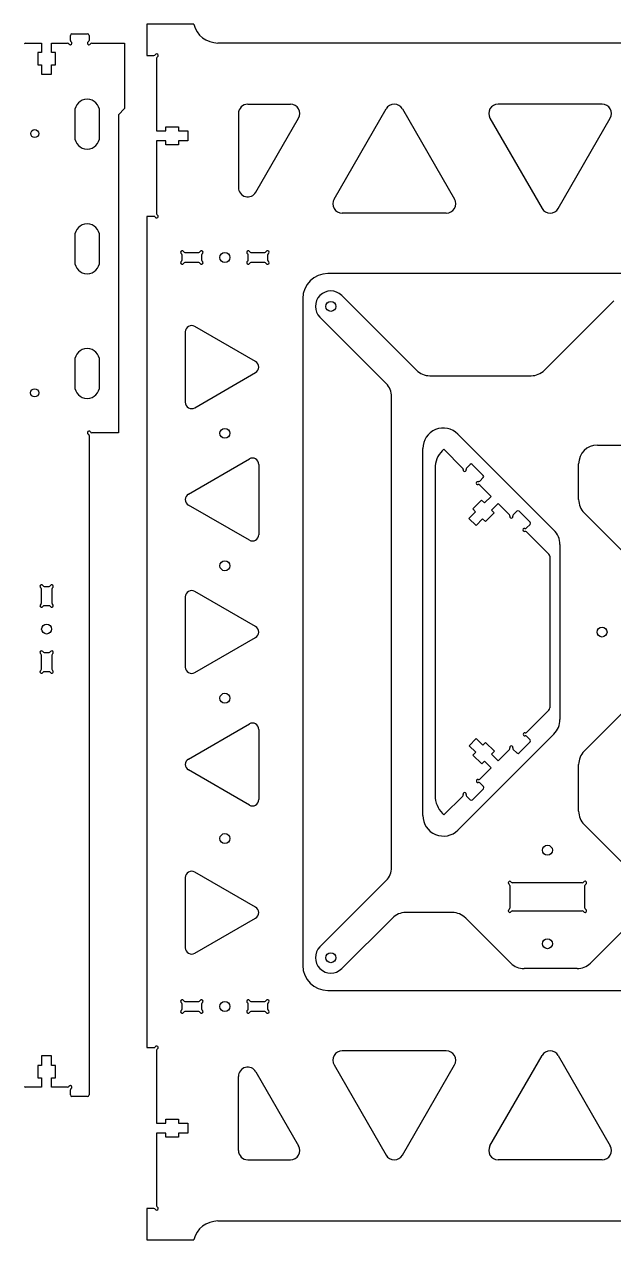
# Model space of a CAD drawing. Extents: x 0 to 1017, y 0 to 753.
# Drawn here: x 607.3 to 796.4, y 362.9 to 752.9 of the extents above; entities that cross this region are included whole.
import ezdxf

# ---------------------------------------------------------------- set-up
doc = ezdxf.new("R2010")
doc.units = 0
doc.header["$MEASUREMENT"] = 0
doc.layers.get('0').update_dxf_attribs({"linetype": 'CONTINUOUS'})
doc.layers.add('WHITE', color=7, linetype='CONTINUOUS')

msp = doc.modelspace()

# ---------------------------------------------------------------- linework, layer by layer
at = {"linetype": 'ByBlock'}
for p, q in [((678.9965, 727.28341), (692.69751, 727.28341)), ((675.9965, 724.28341), (675.99649, 700.55256)), ((737.38442, 640.15884), (769.91307, 640.15884)), ((739.07478, 610.4393), (739.11016, 505.37916)), ((775.85399, 582.24028), (775.86938, 533.60646)), ((675.9965, 391.57276), (675.99649, 415.30361)), ((678.9965, 388.57276), (692.69751, 388.57276))]:
    msp.add_line(p, q, dxfattribs=at)
for centre, radius, start, end in [((678.9965, 724.28341), 3, 90, 179.9999992), ((678.99649, 700.55256), 3, 179.9999992, 330.0000004), ((737.38442, 646.15884), 6, 225, 270), ((769.91307, 646.15884), 6, 270, 314.9999992), ((774.85428, 582.21615), 1, 1.3829145, 45), ((774.86967, 533.58232), 1, 314.9999837, 1.3829145), ((678.99649, 415.30361), 3, 29.9999996, 180.0000008), ((678.9965, 391.57276), 3, 180.0000008, 270)]:
    msp.add_arc(centre, radius, start, end, dxfattribs=at)
at = {"layer": 'WHITE', "linetype": 'Continuous'}
for p, q in [((661.65763, 752.92808), (646.65761, 752.92808)), ((646.65761, 752.92808), (646.65761, 742.92809)), ((622.07912, 747.74258), (622.07912, 749.37661)), ((622.57912, 749.87661), (627.57912, 749.87661)), ((628.07912, 749.37661), (628.07912, 747.74259)), ((607.74512, 746.87656), (612.87909, 746.87656)), ((612.87909, 746.87656), (612.87909, 743.87659)), ((616.0791, 743.87659), (616.0791, 746.87656)), ((616.0791, 746.87656), (621.21309, 746.87656)), ((628.94514, 746.87656), (639.4791, 746.87656)), ((639.4791, 746.87656), (639.4791, 725.87659)), ((952.56164, 746.92808), (669.40358, 746.92808)), ((612.87909, 743.87659), (611.60409, 743.87659)), ((611.60409, 743.87659), (611.60409, 739.87656)), ((617.35409, 743.87659), (616.0791, 743.87659)), ((617.35409, 739.87656), (617.35409, 743.87659)), ((646.65761, 742.92809), (648.89163, 742.92809)), ((649.75766, 742.06206), (649.75766, 718.70309)), ((611.60409, 739.87656), (612.87909, 739.87656)), ((612.87909, 739.87656), (612.87909, 736.87656)), ((616.0791, 736.87656), (616.0791, 739.87656)), ((616.0791, 739.87656), (617.35409, 739.87656)), ((612.87909, 736.87656), (616.0791, 736.87656)), ((639.4791, 725.87659), (637.4791, 723.87659)), ((706.69646, 696.85641), (723.39747, 725.78341)), ((728.59363, 725.78341), (745.29464, 696.85641)), ((792.69751, 727.28341), (759.29548, 727.28341)), ((623.4791, 724.87659), (623.4791, 716.87659)), ((631.4791, 716.87659), (631.4791, 724.87659)), ((637.4791, 723.87659), (637.4791, 621.87659)), ((681.59457, 699.05256), (695.29558, 722.78341)), ((756.69741, 722.78341), (773.39842, 693.85641)), ((778.59457, 693.85641), (795.29558, 722.78341)), ((649.75766, 718.70309), (652.75763, 718.70309)), ((652.75763, 718.70309), (652.75763, 719.97809)), ((652.75763, 719.97809), (656.75766, 719.97809)), ((656.75766, 719.97809), (656.75766, 718.70309)), ((656.75766, 718.70309), (659.75766, 718.70309)), ((659.75766, 718.70309), (659.75766, 715.50308)), ((652.75763, 715.50308), (649.75766, 715.50308)), ((649.75766, 715.50308), (649.75766, 692.14411)), ((652.75763, 714.22809), (652.75763, 715.50308)), ((656.75766, 714.22809), (652.75763, 714.22809)), ((659.75766, 715.50308), (656.75766, 715.50308)), ((656.75766, 715.50308), (656.75766, 714.22809)), ((648.89163, 691.27808), (646.65761, 691.27808)), ((646.65761, 691.27808), (646.65761, 424.57809)), ((742.69656, 692.35641), (709.29454, 692.35641)), ((623.4791, 684.87659), (623.4791, 676.87659)), ((631.4791, 676.87659), (631.4791, 684.87659)), ((657.9576, 677.31915), (657.95761, 678.88702)), ((658.82363, 679.75305), (663.29158, 679.75305)), ((664.15761, 678.88702), (664.15761, 677.31915)), ((679.1576, 677.31915), (679.15761, 678.88702)), ((680.02363, 679.75305), (684.49158, 679.75305)), ((685.35761, 678.88702), (685.35761, 677.31915)), ((663.29158, 676.45313), (658.82363, 676.45313)), ((684.49158, 676.45313), (680.02363, 676.45313)), ((975.55239, 672.92809), (704.65761, 672.92809)), ((696.65762, 664.92809), (696.65762, 450.92808)), ((709.14874, 665.90923), (733.14178, 641.9162)), ((774.15571, 641.9162), (796.39138, 664.15187)), ((681.52822, 644.68175), (662.0025, 655.95493)), ((723.39138, 637.66659), (702.14874, 658.90924)), ((658.965, 654.20123), (658.965, 631.65486)), ((623.4791, 644.87659), (623.4791, 636.87659)), ((631.4791, 636.87659), (631.4791, 644.87659)), ((662.0025, 629.90116), (681.52822, 641.17435)), ((725.14874, 482.39451), (725.14874, 633.42395)), ((628.07912, 621.01056), (628.07912, 409.37651)), ((637.4791, 621.87659), (628.94514, 621.87659)), ((746.41564, 621.44233), (777.21564, 590.64233)), ((735.14873, 499.04304), (735.14873, 616.77542)), ((741.41793, 616.09615), (741.90321, 616.58143)), ((741.90321, 616.58143), (747.93764, 610.547)), ((791.14874, 617.90923), (829.14874, 617.90923)), ((659.9775, 602.18177), (679.50322, 613.45495)), ((682.54072, 611.70125), (682.54072, 589.15488)), ((749.16238, 610.547), (750.31781, 611.70244)), ((751.02492, 611.70244), (754.56045, 608.1669)), ((785.14874, 600.39451), (785.14874, 611.90923)), ((754.56045, 607.4598), (753.40502, 606.30437)), ((753.40502, 605.07962), (757.03529, 601.44935)), ((757.03529, 601.44935), (754.91399, 599.32805)), ((679.50322, 587.40118), (659.9775, 598.67436)), ((754.01243, 600.22961), (751.18398, 597.40116)), ((751.18398, 597.40116), (752.08554, 596.49961)), ((754.91399, 599.32805), (754.01243, 600.22961)), ((757.17674, 597.0653), (759.29804, 599.1866)), ((758.0783, 596.16375), (757.17674, 597.0653)), ((759.29804, 599.1866), (762.9283, 595.55634)), ((764.15305, 595.55634), (765.30848, 596.71177)), ((766.01558, 596.71177), (769.55112, 593.17624)), ((752.08554, 596.49961), (749.96422, 594.37829)), ((749.96422, 594.37829), (752.22697, 592.11553)), ((752.22697, 592.11553), (754.34829, 594.23686)), ((754.34829, 594.23686), (755.24985, 593.3353)), ((755.24985, 593.3353), (758.0783, 596.16375)), ((803.39138, 579.66659), (786.9061, 596.15187)), ((769.55112, 592.46913), (768.39568, 591.3137)), ((768.39569, 590.08895), (775.56139, 582.92325)), ((779.14874, 585.97542), (779.14874, 529.84304)), ((612.82913, 567.24266), (612.82914, 571.71061)), ((613.69516, 572.57664), (615.26303, 572.57664)), ((616.12906, 571.71061), (616.12906, 567.24266)), ((681.52822, 559.6732), (662.0025, 570.94638)), ((615.26303, 566.37663), (613.69516, 566.37664)), ((658.965, 569.19268), (658.965, 546.64632)), ((662.0025, 544.89261), (681.52822, 556.1658)), ((612.82913, 546.04266), (612.82914, 550.51061)), ((613.69516, 551.37664), (615.26303, 551.37664)), ((616.12906, 550.51061), (616.12906, 546.04266)), ((615.26303, 545.17663), (613.69516, 545.17664)), ((786.9061, 519.66659), (803.39138, 536.15187)), ((775.57678, 532.87521), (768.43107, 525.72951)), ((659.9775, 517.17322), (679.50322, 528.4464)), ((682.54072, 526.6927), (682.54072, 504.14633)), ((777.21564, 525.17614), (746.41564, 494.37614)), ((752.26235, 523.70293), (749.9996, 521.44018)), ((754.38367, 521.58161), (752.26235, 523.70293)), ((769.5865, 522.64223), (766.05097, 519.1067)), ((768.43107, 524.50476), (769.5865, 523.34934)), ((749.9996, 521.44018), (752.12092, 519.31886)), ((752.12092, 519.31886), (751.21937, 518.4173)), ((755.28523, 522.48317), (754.38367, 521.58161)), ((758.11368, 519.65472), (755.28523, 522.48317)), ((757.21212, 518.75316), (758.11368, 519.65472)), ((759.33342, 516.63186), (757.21212, 518.75316)), ((762.96369, 520.26213), (759.33342, 516.63186)), ((765.34387, 519.1067), (764.18843, 520.26213)), ((751.21937, 518.4173), (754.04781, 515.58886)), ((754.04781, 515.58886), (754.94937, 516.49041)), ((754.94937, 516.49041), (757.07067, 514.36911)), ((785.14874, 500.39451), (785.14874, 515.42395)), ((679.50322, 502.39263), (659.9775, 513.66582)), ((757.07067, 514.36911), (753.4404, 510.73885)), ((754.59584, 507.65157), (751.06031, 504.11603)), ((753.44041, 509.5141), (754.59584, 508.35867)), ((747.97302, 505.27146), (741.93859, 499.23703)), ((750.3532, 504.11603), (749.19777, 505.27147)), ((741.93859, 499.23703), (741.45331, 499.72231)), ((803.39138, 479.66659), (786.9061, 496.15187)), ((681.52822, 469.62683), (662.0025, 480.90002)), ((658.965, 479.14632), (658.965, 456.59995)), ((702.14874, 456.90923), (723.39138, 478.15187)), ((763.07902, 476.57595), (763.07902, 469.30799)), ((786.313, 477.44197), (763.94505, 477.44197)), ((787.17902, 469.30799), (787.17902, 476.57595)), ((763.94505, 468.44196), (786.313, 468.44196)), ((662.0025, 454.84625), (681.52822, 466.11943)), ((725.39139, 466.15187), (709.14874, 449.90923)), ((744.66346, 467.90923), (729.63402, 467.90923)), ((763.39138, 451.66659), (748.9061, 466.15187)), ((803.39138, 466.15187), (788.9061, 451.66659)), ((784.66346, 449.90923), (767.63402, 449.90923)), ((704.65761, 442.92808), (975.55234, 442.92808)), ((657.9576, 436.96915), (657.95761, 438.53702)), ((658.82363, 439.40305), (663.29158, 439.40305)), ((664.15761, 438.53702), (664.15761, 436.96915)), ((679.1576, 436.96915), (679.15761, 438.53702)), ((680.02363, 439.40305), (684.49158, 439.40305)), ((685.35761, 438.53702), (685.35761, 436.96915)), ((663.29158, 436.10312), (658.82363, 436.10313)), ((684.49158, 436.10312), (680.02363, 436.10313)), ((616.0791, 421.87656), (612.87909, 421.87656)), ((612.87909, 421.87656), (612.87909, 418.87656)), ((616.0791, 418.87656), (616.0791, 421.87656)), ((646.65761, 424.57809), (648.89163, 424.57809)), ((649.75766, 423.71206), (649.75766, 400.35309)), ((742.69656, 423.49976), (709.29454, 423.49976)), ((756.69741, 393.07276), (773.39842, 421.99976)), ((778.59457, 421.99976), (795.29558, 393.07276)), ((612.87909, 418.87656), (611.60409, 418.87656)), ((611.60409, 418.87656), (611.60409, 414.87653)), ((617.35409, 418.87656), (616.0791, 418.87656)), ((617.35409, 414.87653), (617.35409, 418.87656)), ((706.69646, 418.99976), (723.39747, 390.07276)), ((728.59363, 390.07276), (745.29464, 418.99976)), ((611.60409, 414.87653), (612.87909, 414.87653)), ((612.87909, 414.87653), (612.87909, 411.87656)), ((616.0791, 411.87656), (616.0791, 414.87653)), ((616.0791, 414.87653), (617.35409, 414.87653)), ((681.59457, 416.80361), (695.29558, 393.07276)), ((612.87909, 411.87656), (607.74512, 411.87656)), ((621.21309, 411.87656), (616.0791, 411.87656)), ((622.07912, 409.37651), (622.07912, 411.01053)), ((627.57912, 408.87651), (622.57912, 408.87651)), ((649.75766, 400.35309), (652.75763, 400.35309)), ((652.75763, 400.35309), (652.75763, 401.62808)), ((652.75763, 401.62808), (656.75766, 401.62808)), ((656.75766, 401.62808), (656.75766, 400.35309)), ((656.75766, 400.35309), (659.75766, 400.35309)), ((659.75766, 400.35309), (659.75766, 397.15308)), ((652.75763, 397.15308), (649.75766, 397.15308)), ((649.75766, 397.15308), (649.75766, 373.79411)), ((652.75763, 395.87808), (652.75763, 397.15308)), ((656.75766, 395.87808), (652.75763, 395.87808)), ((659.75766, 397.15308), (656.75766, 397.15308)), ((656.75766, 397.15308), (656.75766, 395.87808)), ((792.69751, 388.57276), (759.29548, 388.57276)), ((648.89163, 372.92808), (646.65761, 372.92808)), ((646.65761, 372.92808), (646.65761, 362.92809)), ((669.40358, 368.92809), (952.56164, 368.92809)), ((646.65761, 362.92809), (661.65763, 362.92809))]:
    msp.add_line(p, q, dxfattribs=at)
for centre, radius in [((610.66145, 717.86509), 1.3), ((671.65761, 678.10309), 1.6), ((705.64874, 662.40923), 1.6), ((610.64056, 634.66509), 1.3), ((671.65761, 621.67806), 1.6), ((671.65761, 579.17378), 1.6), ((614.47909, 558.87664), 1.6), ((792.64874, 557.90923), 1.6), ((671.65761, 536.66951), 1.6), ((671.65761, 536.66951), 1.6), ((671.65761, 536.66951), 1.6), ((671.65761, 491.64632), 1.6), ((775.14874, 487.90923), 1.6), ((775.14874, 457.90923), 1.6), ((705.64874, 453.40923), 1.6), ((671.65761, 437.75309), 1.6)]:
    msp.add_circle(centre, radius, dxfattribs=at)
for centre, radius, start, end in [((669.40358, 754.92809), 8, 194.477588, 269.999996), ((622.57912, 749.37661), 0.5, 90, 180), ((627.57912, 749.37661), 0.5, 0, 90), ((607.74512, 746.37656), 0.5, 90, 149.999802), ((621.21309, 746.37656), 0.5, 30, 90), ((622.07912, 746.87656), 0.5, 210, 59.999802), ((622.57912, 747.74258), 0.5, 180, 239.999802), ((628.07912, 746.87656), 0.5, 120, 329.999802), ((627.57912, 747.74259), 0.5, 300, 0), ((628.94514, 746.37656), 0.5, 89.999997, 149.999802), ((648.89163, 743.42809), 0.5, 270, 330), ((649.75766, 742.92809), 0.5, 300.000198, 150), ((650.25766, 742.06206), 0.5, 120.000198, 180), ((627.4791, 724.87659), 4, 0.000001, 179.999999), ((692.69751, 724.28341), 3, 330, 90), ((725.99555, 724.28341), 3, 30, 150), ((759.29548, 724.28341), 3, 90, 210), ((792.69751, 724.28341), 3, 330, 90), ((627.4791, 716.87659), 4, 180.000005, 359.999995), ((709.29454, 695.35641), 3, 150, 270), ((742.69656, 695.35641), 3, 270, 30), ((648.89163, 690.77808), 0.5, 30.000198, 90), ((649.75766, 691.27808), 0.5, 210.000198, 60), ((650.25766, 692.14411), 0.5, 180, 240), ((775.99649, 695.35641), 3, 210, 330), ((627.4791, 684.87659), 4, 0.000001, 179.999999), ((657.95761, 679.75304), 0.5, 30.000198, 240), ((657.45761, 678.88702), 0.5, 0, 60), ((658.82363, 680.25305), 0.5, 210.000198, 270), ((663.29158, 680.25305), 0.5, 270, 330), ((664.15761, 679.75305), 0.5, 300.000198, 150), ((664.65761, 678.88702), 0.5, 120.000198, 180), ((679.15761, 679.75304), 0.5, 30.000198, 240), ((678.65761, 678.88702), 0.5, 0, 60), ((680.02363, 680.25305), 0.5, 210.000198, 270), ((684.49158, 680.25305), 0.5, 270, 330), ((685.35761, 679.75305), 0.5, 300.000198, 150), ((685.85761, 678.88702), 0.5, 120.000198, 180), ((627.4791, 676.87659), 4, 180.000005, 359.999995), ((657.95761, 676.45313), 0.5, 120.000198, 330), ((657.4576, 677.31915), 0.5, 300.000198, 0), ((658.82363, 675.95313), 0.5, 90, 150), ((663.29158, 675.95313), 0.5, 30.000198, 90), ((664.15761, 676.45313), 0.5, 210.000198, 60), ((664.65761, 677.31915), 0.5, 180, 240), ((679.15761, 676.45313), 0.5, 120.000198, 330), ((678.6576, 677.31915), 0.5, 300.000198, 0), ((680.02363, 675.95313), 0.5, 90, 150), ((684.49158, 675.95313), 0.5, 30.000198, 90), ((685.35761, 676.45313), 0.5, 210.000198, 60), ((685.85761, 677.31915), 0.5, 180, 240), ((704.65761, 664.92809), 8, 90.000017, 179.999994), ((705.64874, 662.40923), 4.94975, 45.000052, 224.999948), ((660.99, 654.20123), 2.025, 60, 180), ((627.4791, 644.87659), 4, 0.000001, 179.999999), ((680.51572, 642.92805), 2.025, 300, 60), ((627.4791, 636.87659), 4, 180.000005, 359.999995), ((719.14874, 633.42395), 6, 0.000003, 45.00004), ((660.99, 631.65486), 2.025, 180, 300), ((628.07912, 621.87659), 0.5, 30.000198, 240), ((627.57912, 621.01056), 0.5, 0, 60), ((628.94514, 622.37659), 0.5, 210.000198, 270), ((741.74874, 616.77542), 6.6, 45.000016, 179.999996), ((791.14874, 611.90923), 6, 90, 180), ((680.51572, 611.70125), 2.025, 0, 120), ((747.07478, 610.4393), 8, 135, 179.999997), ((747.58408, 610.19345), 0.5, 345.000198, 45), ((748.55001, 609.93463), 0.5, 165.000198, 15), ((749.51594, 610.19345), 0.5, 135, 195), ((750.67137, 611.34888), 0.5, 45, 135), ((752.79265, 605.69199), 0.5, 75.000198, 285), ((753.05147, 606.65792), 0.5, 255.000198, 315), ((753.05147, 604.72607), 0.5, 45, 105), ((754.2069, 607.81335), 0.5, 315, 45), ((660.99, 600.42807), 2.025, 120, 240), ((765.66203, 596.35822), 0.5, 45, 135), ((791.14874, 600.39451), 6, 179.999996, 224.999989), ((762.57475, 595.20278), 0.5, 345.000198, 45), ((763.54068, 594.94397), 0.5, 165.000198, 15), ((764.5066, 595.20279), 0.5, 135, 195), ((769.19756, 592.82269), 0.5, 315, 45), ((680.51572, 589.15488), 2.025, 240, 0), ((767.78331, 590.70133), 0.5, 75.000198, 285), ((768.04213, 591.66725), 0.5, 255.000198, 315), ((768.04213, 589.7354), 0.5, 45, 105), ((772.54874, 585.97542), 6.6, 359.999995, 45.000017), ((612.82914, 572.57664), 0.5, 30.000198, 240), ((612.32914, 571.71061), 0.5, 0, 60), ((613.69516, 573.07664), 0.5, 210.000198, 270), ((615.26303, 573.07664), 0.5, 270, 330), ((616.12905, 572.57664), 0.5, 300.000198, 150), ((616.62906, 571.71061), 0.5, 120.000198, 180), ((660.99, 569.19268), 2.025, 60, 180), ((612.82914, 566.37664), 0.5, 120.000198, 330), ((612.32913, 567.24266), 0.5, 300.000199, 0), ((613.69516, 565.87664), 0.5, 90, 150), ((615.26303, 565.87663), 0.5, 30.000198, 90), ((616.12906, 566.37664), 0.5, 210.000198, 60), ((616.62906, 567.24266), 0.5, 180, 240), ((680.51572, 557.9195), 2.025, 300, 60), ((612.82914, 551.37664), 0.5, 30.000198, 240), ((612.32914, 550.51061), 0.5, 0, 60), ((613.69516, 551.87664), 0.5, 210.000198, 270), ((615.26303, 551.87664), 0.5, 270, 330), ((616.12905, 551.37664), 0.5, 300.000198, 150), ((616.62906, 550.51061), 0.5, 120.000198, 180), ((612.32913, 546.04266), 0.5, 300.000198, 0), ((616.62906, 546.04266), 0.5, 180, 240), ((660.99, 546.64632), 2.025, 180, 300), ((612.82914, 545.17664), 0.5, 120.000198, 330), ((613.69516, 544.67664), 0.5, 90, 150), ((615.26303, 544.67663), 0.5, 30.000198, 90), ((616.12906, 545.17664), 0.5, 210.000198, 60), ((680.51572, 526.6927), 2.025, 0, 120), ((772.54874, 529.84304), 6.6, 314.999983, 0.000005), ((767.8187, 525.11714), 0.5, 75.000198, 285), ((768.07751, 526.08306), 0.5, 255.000198, 315), ((768.07752, 524.15121), 0.5, 45, 105), ((769.23295, 522.99578), 0.5, 315, 45), ((762.61013, 520.61568), 0.5, 315, 15), ((763.57606, 520.8745), 0.5, 345.000198, 195), ((764.54199, 520.61568), 0.5, 165.000198, 225), ((765.69742, 519.46025), 0.5, 225, 315), ((791.14874, 515.42395), 6, 135.000011, 180.000004), ((660.99, 515.41952), 2.025, 120, 240), ((752.82803, 510.12647), 0.5, 75.000198, 285), ((753.08685, 511.0924), 0.5, 255.000198, 315), ((753.08685, 509.16055), 0.5, 45, 105), ((754.24229, 508.00512), 0.5, 315, 45), ((680.51572, 504.14633), 2.025, 240, 0), ((747.11016, 505.37917), 8, 180.000013, 225.000002), ((747.61947, 505.62502), 0.5, 315, 15), ((748.5854, 505.88384), 0.5, 345.000198, 195), ((749.55132, 505.62502), 0.5, 165.000198, 225), ((750.70676, 504.46959), 0.5, 225, 315), ((791.14874, 500.39451), 6, 180.00001, 224.999999), ((741.74874, 499.04304), 6.6, 180.000004, 314.999984), ((660.99, 479.14632), 2.025, 60, 180), ((719.14874, 482.39451), 6, 314.99996, 359.999997), ((763.07902, 477.44197), 0.5, 30, 239.999802), ((762.57902, 476.57595), 0.5, 0, 59.999802), ((763.94505, 477.94197), 0.5, 210, 270), ((786.313, 477.94197), 0.5, 270, 330), ((787.17902, 477.44197), 0.5, 300.000198, 150), ((787.67902, 476.57595), 0.5, 120.000198, 180), ((680.51572, 467.87313), 2.025, 300, 60), ((763.07902, 468.44196), 0.5, 120, 329.999802), ((762.57902, 469.30799), 0.5, 300, 0), ((763.94505, 467.94196), 0.5, 90, 149.999802), ((786.313, 467.94196), 0.5, 30.000198, 90), ((787.17902, 468.44196), 0.5, 210.000198, 60), ((787.67902, 469.30799), 0.5, 180, 240), ((729.63403, 461.90923), 6, 90.000028, 134.999975), ((744.66346, 461.90923), 6, 45.00001, 90.000023), ((660.99, 456.59995), 2.025, 180, 300), ((705.64874, 453.40923), 4.94975, 135.000052, 314.999948), ((704.65761, 450.92809), 7.99999, 180.000006, 269.999983), ((767.63403, 455.90923), 6, 225.000009, 269.999996), ((784.66346, 455.90923), 6, 270.000005, 314.999991), ((657.95761, 439.40304), 0.5, 30.000198, 240), ((657.45761, 438.53702), 0.5, 0, 60), ((657.4576, 436.96915), 0.5, 300.000198, 0), ((658.82363, 439.90305), 0.5, 210.000198, 270), ((663.29158, 439.90305), 0.5, 270, 330), ((664.15761, 439.40305), 0.5, 300.000198, 150), ((664.65761, 438.53702), 0.5, 120.000198, 180), ((664.65761, 436.96915), 0.5, 180, 240), ((679.15761, 439.40304), 0.5, 30.000198, 240), ((678.65761, 438.53702), 0.5, 0, 60), ((678.6576, 436.96915), 0.5, 300.000198, 0), ((680.02363, 439.90305), 0.5, 210.000198, 270), ((684.49158, 439.90305), 0.5, 270, 330), ((685.35761, 439.40305), 0.5, 300.000198, 150), ((685.85761, 438.53702), 0.5, 120.000198, 180), ((685.85761, 436.96915), 0.5, 180, 240), ((657.95761, 436.10313), 0.5, 120.000198, 330), ((658.82363, 435.60313), 0.5, 90, 150), ((663.29158, 435.60312), 0.5, 30.000198, 90), ((664.15761, 436.10313), 0.5, 210.000198, 60), ((679.15761, 436.10313), 0.5, 120.000198, 330), ((680.02363, 435.60313), 0.5, 90, 150), ((684.49158, 435.60312), 0.5, 30.000198, 90), ((685.35761, 436.10313), 0.5, 210.000198, 60), ((648.89163, 425.07809), 0.5, 270, 330), ((649.75766, 424.57809), 0.5, 300.000198, 150), ((650.25766, 423.71206), 0.5, 120.000198, 180), ((709.29454, 420.49976), 3, 90, 210), ((742.69656, 420.49976), 3, 330, 90), ((775.99649, 420.49976), 3, 30, 150), ((607.74512, 412.37656), 0.5, 210.000198, 270), ((621.21309, 412.37656), 0.5, 270, 330), ((622.07912, 411.87656), 0.5, 300.000199, 150), ((622.57912, 411.01053), 0.5, 120.000198, 180), ((622.57912, 409.37651), 0.5, 180, 270), ((627.57912, 409.37651), 0.5, 270, 0), ((692.69751, 391.57276), 3, 270, 30), ((725.99555, 391.57276), 3, 210, 330), ((759.29548, 391.57276), 3, 150, 270), ((792.69751, 391.57276), 3, 270, 30), ((648.89163, 372.42808), 0.5, 30.000198, 90), ((649.75766, 372.92808), 0.5, 210.000198, 60), ((650.25766, 373.79411), 0.5, 180, 240), ((669.40358, 360.92809), 7.99999, 90.000004, 165.522412)]:
    msp.add_arc(centre, radius, start, end, dxfattribs=at)

doc.saveas('drawing.dxf')
